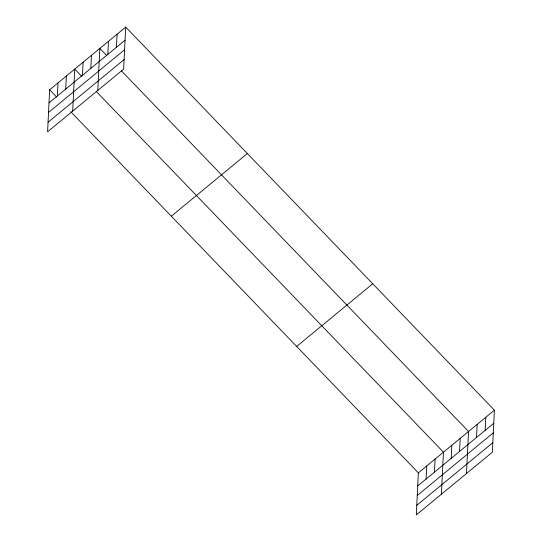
<?xml version="1.0" encoding="UTF-8"?>
<svg xmlns="http://www.w3.org/2000/svg" width="542" height="542" viewBox="0 0 542 542"><rect width="100%" height="100%" fill="white"/><g stroke="black" fill="none" stroke-linecap="round" stroke-linejoin="round"><path stroke-width="0.81" d="M49.64 89.789L47.588 131.821L123.644 69.132L125.697 27.1L49.64 89.789L56.666 97.079M57.371 95.968L58.008 82.892M65.738 89.078L66.375 75.995M72.682 111.13L74.742 69.098L81.761 76.395M82.465 75.284L83.109 62.208M90.832 68.387L91.469 55.311M97.784 90.446L99.836 48.414L106.855 55.704M107.817 54.39L108.461 41.307M116.435 47.283L117.079 34.207M70.704 111.666L418.356 472.868L416.303 514.9L492.36 452.211L494.412 410.179L125.697 27.1M426.087 479.053L426.723 465.971M434.454 472.157L435.091 459.074M441.398 494.216L443.458 452.177L96.388 91.591M451.181 458.363L451.825 445.287M459.548 451.466L460.185 438.39M466.499 473.525L468.552 431.493L121.483 70.9M476.533 437.469L477.177 424.386M485.151 430.362L485.795 417.286M49.004 102.865L125.06 40.183M48.536 112.424L124.592 49.735M48.055 122.268L124.104 59.579M171.319 216.204L247.376 153.515M296.684 346.453L372.733 283.764M418.356 472.868L494.412 410.179M417.719 485.944L493.776 423.261M417.252 495.503L493.308 432.814M416.771 505.347L492.82 442.658"/></g></svg>
